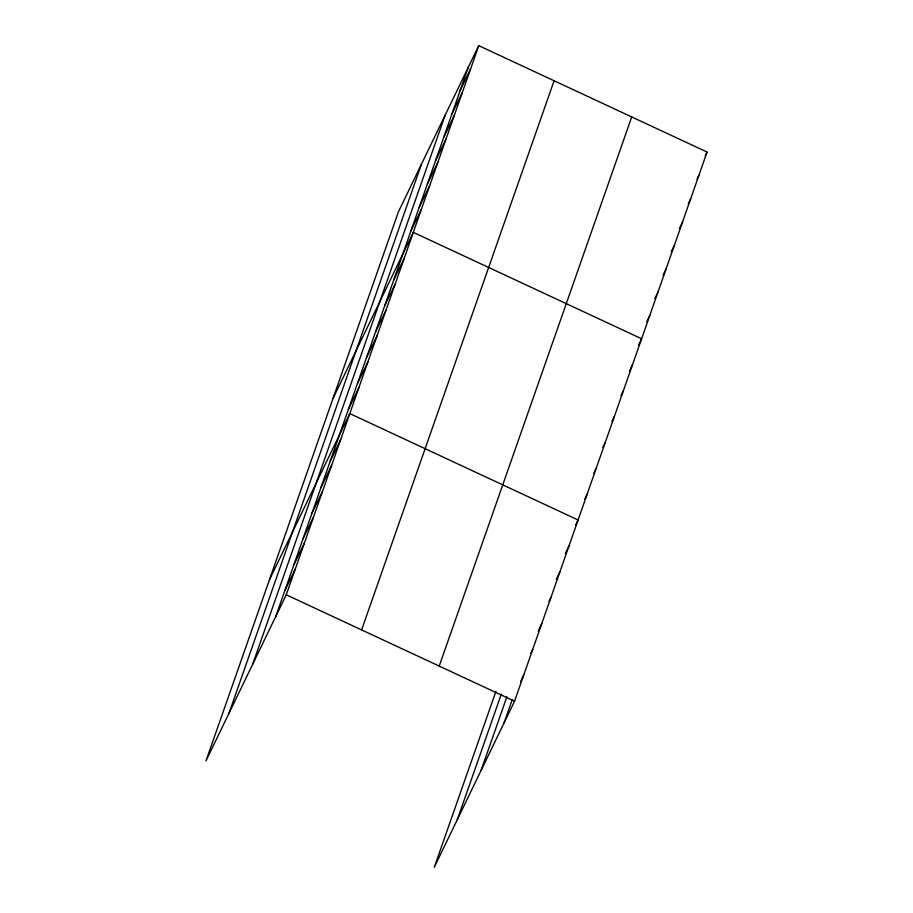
<?xml version="1.0" encoding="UTF-8"?>
<svg xmlns="http://www.w3.org/2000/svg" width="913" height="913" viewBox="0 0 913 913"><rect width="100%" height="100%" fill="white"/><g stroke="black" fill="none" stroke-linecap="round" stroke-linejoin="round"><path stroke-width="1.37" d="M228.98 713.27L421.486 164.123M252.73 664.15L445.224 115.004M275.783 616.469L468.278 67.322M478.754 45.65L398.433 211.805L205.939 760.951L286.26 594.797L478.754 45.65L707.061 152.049L514.567 701.195L434.246 867.35L495.953 691.312M361.605 629.913L554.1 80.766M439.221 666.091L631.728 116.932M457.299 819.669L501.305 694.108M481.037 770.549L506.909 696.767M504.09 722.868L512.261 699.575M460.095 90.661L470.572 68.989M451.912 113.999L462.389 92.327M443.729 137.338L454.206 115.666M435.558 160.677L446.035 139.004M427.375 184.015L437.852 162.343M419.193 207.354L429.669 185.681M411.01 230.692L421.486 209.02M332.983 398.513L413.304 232.359L641.611 338.757L638.529 345.137M393.754 279.926L404.231 258.253M384.681 305.809L395.158 284.137M375.608 331.704L386.085 310.021M366.524 357.588L377.001 335.916M357.451 383.471L367.928 361.799M348.378 409.366L358.855 387.694M269.461 579.732L349.782 413.578L578.089 519.976L575.624 525.078M330.232 461.145L340.709 439.473M321.159 487.028L331.636 465.356M312.075 512.912L322.551 491.24M303.002 538.807L313.479 517.135M293.929 564.691L304.406 543.018M284.856 590.585L295.333 568.913M705.213 155.872L707.061 152.049M697.03 179.21L698.879 175.387M688.242 203.827L690.707 198.726M679.443 228.444L682.525 222.064M671.26 251.783L674.342 245.403M663.078 275.121L666.159 268.742M654.895 298.46L657.976 292.08M646.712 321.798L649.794 315.419M629.456 371.02L632.538 364.652M621 395.637L623.465 390.536M611.927 421.521L614.392 416.419M602.854 447.416L605.319 442.314M593.781 473.299L596.246 468.198M584.697 499.194L587.162 494.093M565.318 553.518L569.016 545.871M556.245 579.401L559.943 571.755M549.021 601.473L550.87 597.638M538.099 631.18L541.797 623.533M530.864 653.24L532.713 649.417M520.558 681.68L523.64 675.312M286.26 594.797L514.567 701.195"/></g></svg>
